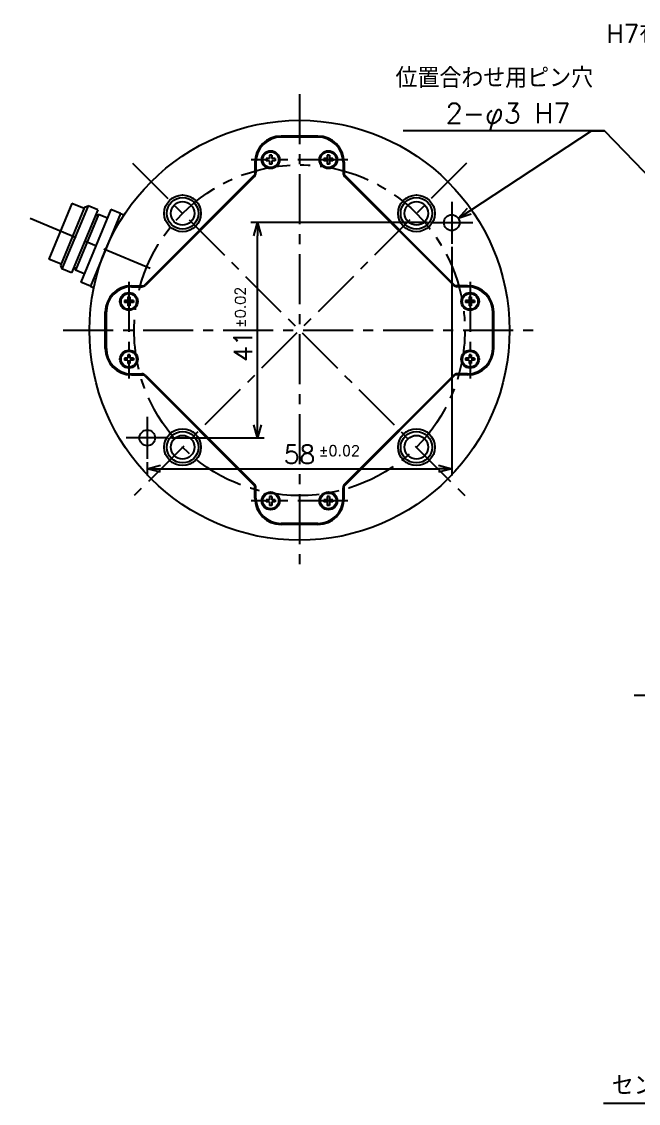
# Model space of a CAD drawing. Header units: millimetres. Extents: x -156 to 1047, y -500 to 557.
# Drawn here: x -156.3 to -38.8, y -492.7 to -286.7 of the extents above; entities that cross this region are included whole.
import ezdxf

# ---------------------------------------------------------------- set-up
doc = ezdxf.new("R2010")
doc.units = ezdxf.units.MM
doc.header["$LTSCALE"] = 0.3
doc.header["$PDMODE"] = 3
doc.header["$PDSIZE"] = -2
doc.linetypes.add('CENTER', pattern=[50.8, 31.75, -6.35, 6.35, -6.35])
doc.layers.add('Dimension', color=4, linetype='Continuous')
doc.layers.add('Model', color=3, linetype='Continuous')
doc.styles.get("Standard").update_dxf_attribs({"font": 'Romans.shx', "bigfont": 'extfont.shx'})
doc.dimstyles.get("Standard").update_dxf_attribs({"dimtxt": 3.5, "dimasz": 2.5, "dimexe": 1.25, "dimexo": 0.625, "dimgap": 1, "dimtad": 1, "dimdec": 8, "dimdsep": 46, "dimtxsty": 'Standard', "dimblk": 'OPEN30', "dimcen": 0, "dimazin": 2, "dimtfac": 0.6, "dimtdec": 8, "dimtmove": 2, "dimatfit": 3, "dimldrblk": 'OPEN30', "dimfxl": 1, "dimtolj": 1, "dimarcsym": 0})

# ---------------------------------------------------------------- blocks, each defined once
blk = doc.blocks.new('_Open30')
at = {"color": 0, "linetype": 'ByBlock', "lineweight": -2}
for p, q in [((-1, 0.268), (0, 0)), ((0, 0), (-1, -0.268)), ((0, 0), (-1, 0))]:
    blk.add_line(p, q, dxfattribs=at)
blk = doc.blocks.new('*D214')
at = {"layer": 'Defpoints', "color": 0}
for p in [(-74.4, -328.95), (-132.4, -369.95), (-74.4, -371.84)]:
    blk.add_point(p, dxfattribs=at)
at = {"layer": 'Dimension', "color": 0, "lineweight": -2}
for p, q in [((-74.4, -329.58), (-74.4, -373.09)), ((-132.4, -370.58), (-132.4, -373.09)), ((-129.9, -371.84), (-76.9, -371.84))]:
    blk.add_line(p, q, dxfattribs=at)
at = {"layer": 'Dimension', "color": 0, "lineweight": -2, "xscale": 2.5, "yscale": 2.5, "zscale": 2.5, "rotation": 180}
blk.add_blockref('_Open30', (-132.4, -371.84), dxfattribs=at)
at = {"layer": 'Dimension', "color": 0, "lineweight": -2, "xscale": 2.5, "yscale": 2.5, "zscale": 2.5}
blk.add_blockref('_Open30', (-74.4, -371.84), dxfattribs=at)
at = {"layer": 'Dimension', "color": 0, "insert": (-103.4, -369.09), "char_height": 3.5, "attachment_point": 5}
blk.add_mtext('\\A1;58', dxfattribs=at)
blk = doc.blocks.new('*D215')
at = {"layer": 'Defpoints', "color": 0}
for p in [(-111.4, -324.95), (-78.4, -324.95), (-128.4, -365.95)]:
    blk.add_point(p, dxfattribs=at)
at = {"layer": 'Dimension', "color": 0, "lineweight": -2}
for p, q in [((-79.02, -324.95), (-112.65, -324.95)), ((-111.4, -363.45), (-111.4, -327.45)), ((-127.77, -365.95), (-110.15, -365.95))]:
    blk.add_line(p, q, dxfattribs=at)
at = {"layer": 'Dimension', "color": 0, "lineweight": -2, "xscale": 2.5, "yscale": 2.5, "zscale": 2.5}
for p, rotation in [((-111.4, -324.95), 90), ((-111.4, -365.95), 270)]:
    blk.add_blockref('_Open30', p, dxfattribs=dict(at, rotation=rotation))
at = {"layer": 'Dimension', "color": 0, "insert": (-114.15, -348.46), "char_height": 3.5, "attachment_point": 5, "rotation": 90}
blk.add_mtext('\\A1;41', dxfattribs=at)
blk = doc.blocks.new('*D217')
at = {"layer": 'Defpoints', "color": 0}
for p in [(-24.4, -293.45), (-28.4, -305.45), (-24.4, -324.95)]:
    blk.add_point(p, dxfattribs=at)
at = {"layer": 'Dimension', "color": 0, "lineweight": -2}
for p, q in [((-28.4, -304.83), (-28.4, -292.2)), ((-24.4, -324.33), (-24.4, -292.2)), ((-30.9, -293.45), (-33.4, -293.45)), ((-28.4, -293.45), (-24.4, -293.45)), ((-21.9, -293.45), (-19.4, -293.45))]:
    blk.add_line(p, q, dxfattribs=at)
at = {"layer": 'Dimension', "color": 0, "lineweight": -2, "xscale": 2.5, "yscale": 2.5, "zscale": 2.5}
blk.add_blockref('_Open30', (-28.4, -293.45), dxfattribs=at)
at = {"layer": 'Dimension', "color": 0, "lineweight": -2, "xscale": 2.5, "yscale": 2.5, "zscale": 2.5, "rotation": 180}
blk.add_blockref('_Open30', (-24.4, -293.45), dxfattribs=at)
at = {"layer": 'Dimension', "color": 0, "insert": (-32.62, -288.95), "char_height": 3.5, "attachment_point": 5}
blk.add_mtext('\\A1;H7有効深さ4', dxfattribs=at)

msp = doc.modelspace()

# ---------------------------------------------------------------- linework, layer by layer
at = {"layer": 'Model', "color": 1, "linetype": 'CENTER'}
for p, q in [((-103.39571553, -300.45318435), (-103.39571553, -390.45318435)), ((-94.19571553, -312.95318435), (-112.59571553, -312.95318435)), ((-71.57591037, -313.63337919), (-135.21552068, -377.2729895)), ((-135.21552068, -313.63337919), (-71.57591037, -377.2729895)), ((-74.39571553, -320.95318435), (-74.39571553, -328.95318435)), ((-131.85120513, -333.66653463), (-156.33401274, -323.52542367)), ((-70.39571553, -324.95318435), (-78.39571553, -324.95318435)), ((-135.89571553, -336.25318435), (-135.89571553, -354.65318435)), ((-70.89571553, -336.25318435), (-70.89571553, -354.65318435)), ((-148.39571553, -345.45318435), (-58.39571553, -345.45318435)), ((-132.39571553, -361.95318435), (-132.39571553, -369.95318435)), ((-128.39571553, -365.95318435), (-136.39571553, -365.95318435)), ((-94.19571553, -377.95318435), (-112.59571553, -377.95318435))]:
    msp.add_line(p, q, dxfattribs=at)
at = {"layer": 'Model'}
for p, q in [((-99.89571553, -308.45318435), (-106.89571553, -308.45318435)), ((-99.89571553, -308.65318435), (-106.89571553, -308.65318435)), ((-109.09571553, -312.75318435), (-109.74571553, -312.75318435)), ((-109.74571553, -312.75318435), (-109.74571553, -313.15318435)), ((-109.09571553, -313.15318435), (-109.74571553, -313.15318435)), ((-108.69571553, -312.10318435), (-109.09571553, -312.10318435)), ((-109.09571553, -312.10318435), (-109.09571553, -312.75318435)), ((-109.09571553, -313.15318435), (-109.09571553, -313.80318435)), ((-108.69571553, -312.10318435), (-108.69571553, -312.75318435)), ((-108.04571553, -312.75318435), (-108.69571553, -312.75318435)), ((-108.69571553, -313.15318435), (-108.69571553, -313.80318435)), ((-108.04571553, -313.15318435), (-108.69571553, -313.15318435)), ((-108.04571553, -312.75318435), (-108.04571553, -313.15318435)), ((-98.74571553, -312.75318435), (-98.74571553, -313.15318435)), ((-98.09571553, -312.75318435), (-98.74571553, -312.75318435)), ((-98.09571553, -313.15318435), (-98.74571553, -313.15318435)), ((-98.09571553, -312.10318435), (-98.09571553, -312.75318435)), ((-97.69571553, -312.10318435), (-98.09571553, -312.10318435)), ((-98.09571553, -313.15318435), (-98.09571553, -313.80318435)), ((-97.69571553, -312.10318435), (-97.69571553, -312.75318435)), ((-97.04571553, -312.75318435), (-97.69571553, -312.75318435)), ((-97.04571553, -313.15318435), (-97.69571553, -313.15318435)), ((-97.69571553, -313.15318435), (-97.69571553, -313.80318435)), ((-97.04571553, -312.75318435), (-97.04571553, -313.15318435)), ((-111.89571553, -313.45318435), (-111.89571553, -315.76941816)), ((-111.69571553, -313.45318435), (-111.69571553, -315.43804731)), ((-108.69571553, -313.80318435), (-109.09571553, -313.80318435)), ((-97.69571553, -313.80318435), (-98.09571553, -313.80318435)), ((-95.09571553, -313.45318435), (-95.09571553, -315.43804731)), ((-94.89571553, -313.45318435), (-94.89571553, -315.76941816)), ((-111.89571553, -315.76941816), (-133.07948171, -336.95318435)), ((-111.98860875, -316.14515409), (-132.70374578, -336.86029113)), ((-94.89571553, -315.76941816), (-73.71194934, -336.95318435)), ((-94.80282231, -316.14515409), (-74.08768527, -336.86029113)), ((-146.74254674, -321.27458382), (-151.14340622, -331.89919844)), ((-144.43284791, -322.2312924), (-146.74254674, -321.27458382)), ((-144.33717706, -322.00032252), (-148.92937824, -333.08687691)), ((-143.68389557, -321.72972447), (-148.65878019, -333.74015839)), ((-141.83613651, -322.49509133), (-146.81102113, -334.50552525)), ((-141.66120932, -323.3793427), (-146.06206879, -334.00395732)), ((-139.32853015, -322.45138369), (-145.06878164, -336.30957668)), ((-144.33717706, -322.00032252), (-143.68389557, -321.72972447)), ((-141.83613651, -322.49509133), (-143.68389557, -321.72972447)), ((-137.48077109, -323.21675056), (-143.22102257, -337.07494355)), ((-137.48077109, -323.21675056), (-143.22102257, -337.07494355)), ((-142.3144908, -323.64994075), (-141.66120932, -323.3793427)), ((-139.99822616, -324.06817288), (-141.66120932, -323.3793427)), ((-137.48077109, -323.21675056), (-139.32853015, -322.45138369)), ((-137.48077109, -323.21675056), (-136.82535627, -323.48823226)), ((-148.83370739, -332.85590702), (-151.14340622, -331.89919844)), ((-148.92937824, -333.08687691), (-148.65878019, -333.74015839)), ((-146.81102113, -334.50552525), (-148.65878019, -333.74015839)), ((-146.33266684, -333.35067584), (-146.06206879, -334.00395732)), ((-144.39908563, -334.6927875), (-146.06206879, -334.00395732)), ((-143.22102257, -337.07494355), (-145.06878164, -336.30957668)), ((-143.22102257, -337.07494355), (-142.56560775, -337.34642525)), ((-135.39571553, -336.95318435), (-133.07948171, -336.95318435)), ((-135.39571553, -337.15318435), (-133.41085256, -337.15318435)), ((-71.39571553, -336.95318435), (-73.71194934, -336.95318435)), ((-71.39571553, -337.15318435), (-73.38057849, -337.15318435)), ((-136.74571553, -339.75318435), (-136.74571553, -340.15318435)), ((-136.09571553, -339.75318435), (-136.74571553, -339.75318435)), ((-136.09571553, -339.10318435), (-136.09571553, -339.75318435)), ((-135.69571553, -339.10318435), (-136.09571553, -339.10318435)), ((-135.69571553, -339.10318435), (-135.69571553, -339.75318435)), ((-135.04571553, -339.75318435), (-135.69571553, -339.75318435)), ((-135.04571553, -339.75318435), (-135.04571553, -340.15318435)), ((-71.74571553, -339.75318435), (-71.74571553, -340.15318435)), ((-71.09571553, -339.75318435), (-71.74571553, -339.75318435)), ((-71.09571553, -339.10318435), (-71.09571553, -339.75318435)), ((-70.69571553, -339.10318435), (-71.09571553, -339.10318435)), ((-70.69571553, -339.10318435), (-70.69571553, -339.75318435)), ((-70.04571553, -339.75318435), (-70.69571553, -339.75318435)), ((-70.04571553, -339.75318435), (-70.04571553, -340.15318435)), ((-140.39571553, -348.95318435), (-140.39571553, -341.95318435)), ((-140.19571553, -348.95318435), (-140.19571553, -341.95318435)), ((-136.09571553, -340.15318435), (-136.74571553, -340.15318435)), ((-136.09571553, -340.15318435), (-136.09571553, -340.80318435)), ((-135.69571553, -340.80318435), (-136.09571553, -340.80318435)), ((-135.04571553, -340.15318435), (-135.69571553, -340.15318435)), ((-135.69571553, -340.15318435), (-135.69571553, -340.80318435)), ((-71.09571553, -340.15318435), (-71.74571553, -340.15318435)), ((-71.09571553, -340.15318435), (-71.09571553, -340.80318435)), ((-70.69571553, -340.80318435), (-71.09571553, -340.80318435)), ((-70.04571553, -340.15318435), (-70.69571553, -340.15318435)), ((-70.69571553, -340.15318435), (-70.69571553, -340.80318435)), ((-66.59571553, -348.95318435), (-66.59571553, -341.95318435)), ((-66.39571553, -348.95318435), (-66.39571553, -341.95318435)), ((-135.69571553, -350.10318435), (-136.09571553, -350.10318435)), ((-136.09571553, -350.10318435), (-136.09571553, -350.75318435)), ((-135.69571553, -350.10318435), (-135.69571553, -350.75318435)), ((-71.09571553, -350.10318435), (-71.09571553, -350.75318435)), ((-70.69571553, -350.10318435), (-71.09571553, -350.10318435)), ((-70.69571553, -350.10318435), (-70.69571553, -350.75318435)), ((-136.09571553, -350.75318435), (-136.74571553, -350.75318435)), ((-136.74571553, -350.75318435), (-136.74571553, -351.15318435)), ((-136.09571553, -351.15318435), (-136.74571553, -351.15318435)), ((-136.09571553, -351.15318435), (-136.09571553, -351.80318435)), ((-135.69571553, -351.80318435), (-136.09571553, -351.80318435)), ((-135.04571553, -350.75318435), (-135.69571553, -350.75318435)), ((-135.69571553, -351.15318435), (-135.69571553, -351.80318435)), ((-135.04571553, -351.15318435), (-135.69571553, -351.15318435)), ((-135.04571553, -350.75318435), (-135.04571553, -351.15318435)), ((-71.74571553, -350.75318435), (-71.74571553, -351.15318435)), ((-71.09571553, -350.75318435), (-71.74571553, -350.75318435)), ((-71.09571553, -351.15318435), (-71.74571553, -351.15318435)), ((-71.09571553, -351.15318435), (-71.09571553, -351.80318435)), ((-70.69571553, -351.80318435), (-71.09571553, -351.80318435)), ((-70.04571553, -350.75318435), (-70.69571553, -350.75318435)), ((-70.04571553, -351.15318435), (-70.69571553, -351.15318435)), ((-70.69571553, -351.15318435), (-70.69571553, -351.80318435)), ((-70.04571553, -350.75318435), (-70.04571553, -351.15318435)), ((-135.39571553, -353.75318435), (-133.41085256, -353.75318435)), ((-135.39571553, -353.95318435), (-133.07948171, -353.95318435)), ((-133.07948171, -353.95318435), (-111.89571553, -375.13695053)), ((-132.70374578, -354.04607757), (-111.98860875, -374.7612146)), ((-73.71194934, -353.95318435), (-94.89571553, -375.13695053)), ((-74.08768527, -354.04607757), (-94.80282231, -374.7612146)), ((-71.39571553, -353.95318435), (-73.71194934, -353.95318435)), ((-71.39571553, -353.75318435), (-73.38057849, -353.75318435)), ((-111.89571553, -377.45318435), (-111.89571553, -375.13695053)), ((-111.69571553, -377.45318435), (-111.69571553, -375.46832138)), ((-95.09571553, -377.45318435), (-95.09571553, -375.46832138)), ((-94.89571553, -377.45318435), (-94.89571553, -375.13695053)), ((-109.74571553, -377.75318435), (-109.74571553, -378.15318435)), ((-109.09571553, -377.75318435), (-109.74571553, -377.75318435)), ((-109.09571553, -378.15318435), (-109.74571553, -378.15318435)), ((-109.09571553, -377.10318435), (-109.09571553, -377.75318435)), ((-108.69571553, -377.10318435), (-109.09571553, -377.10318435)), ((-109.09571553, -378.15318435), (-109.09571553, -378.80318435)), ((-108.69571553, -378.80318435), (-109.09571553, -378.80318435)), ((-108.69571553, -377.10318435), (-108.69571553, -377.75318435)), ((-108.04571553, -377.75318435), (-108.69571553, -377.75318435)), ((-108.04571553, -378.15318435), (-108.69571553, -378.15318435)), ((-108.69571553, -378.15318435), (-108.69571553, -378.80318435)), ((-108.04571553, -377.75318435), (-108.04571553, -378.15318435)), ((-98.09571553, -377.75318435), (-98.74571553, -377.75318435)), ((-98.74571553, -377.75318435), (-98.74571553, -378.15318435)), ((-98.09571553, -378.15318435), (-98.74571553, -378.15318435)), ((-97.69571553, -377.10318435), (-98.09571553, -377.10318435)), ((-98.09571553, -377.10318435), (-98.09571553, -377.75318435)), ((-98.09571553, -378.15318435), (-98.09571553, -378.80318435)), ((-97.69571553, -378.80318435), (-98.09571553, -378.80318435)), ((-97.69571553, -377.10318435), (-97.69571553, -377.75318435)), ((-97.04571553, -377.75318435), (-97.69571553, -377.75318435)), ((-97.69571553, -378.15318435), (-97.69571553, -378.80318435)), ((-97.04571553, -378.15318435), (-97.69571553, -378.15318435)), ((-97.04571553, -377.75318435), (-97.04571553, -378.15318435)), ((-99.89571553, -382.25318435), (-106.89571553, -382.25318435)), ((-99.89571553, -382.45318435), (-106.89571553, -382.45318435))]:
    msp.add_line(p, q, dxfattribs=at)
for centre, radius in [((-103.39571553, -345.45318435), 40), ((-108.89571553, -312.95318435), 1.7), ((-108.89571553, -312.95318435), 1.5), ((-97.89571553, -312.95318435), 1.7), ((-97.89571553, -312.95318435), 1.5), ((-125.66957914, -323.17932074), 3.5), ((-125.66957914, -323.17932074), 3), ((-81.12185192, -323.17932074), 3.5), ((-81.12185192, -323.17932074), 3), ((-74.39571553, -324.95318435), 1.5), ((-135.89571553, -339.95318435), 1.7), ((-135.89571553, -339.95318435), 1.5), ((-70.89571553, -339.95318435), 1.7), ((-70.89571553, -339.95318435), 1.5), ((-135.89571553, -350.95318435), 1.7), ((-135.89571553, -350.95318435), 1.5), ((-70.89571553, -350.95318435), 1.7), ((-70.89571553, -350.95318435), 1.5), ((-132.39571553, -365.95318435), 1.5), ((-125.66957914, -367.72704795), 3.5), ((-125.66957914, -367.72704795), 3), ((-81.12185192, -367.72704795), 3.5), ((-81.12185192, -367.72704795), 3), ((-108.89571553, -377.95318435), 1.7), ((-108.89571553, -377.95318435), 1.5), ((-97.89571553, -377.95318435), 1.7), ((-97.89571553, -377.95318435), 1.5)]:
    msp.add_circle(centre, radius, dxfattribs=at)
at = {"layer": 'Model', "color": 1, "linetype": 'CENTER'}
msp.add_circle((-103.39571553, -345.45318435), 31.5, dxfattribs=at)
at = {"layer": 'Model', "color": 11}
for centre in [(-125.66957914, -323.17932074), (-81.12185192, -323.17932074), (-125.66957914, -367.72704795), (-81.12185192, -367.72704795)]:
    msp.add_circle(centre, 2.25, dxfattribs=at)
at = {"layer": 'Model'}
for centre, radius, start, end in [((-106.89571553, -313.45318435), 5, 90, 180), ((-106.89571553, -313.45318435), 4.8, 90, 180), ((-99.89571553, -313.45318435), 5, 0, 90), ((-99.89571553, -313.45318435), 4.8, 0, 90), ((-112.69571553, -315.43804731), 1, 315, 0), ((-94.09571553, -315.43804731), 1, 180, 225), ((-135.39571553, -341.95318435), 5, 90, 180), ((-135.39571553, -341.95318435), 4.8, 90, 180), ((-133.41085256, -336.15318435), 1, 270, 315), ((-73.38057849, -336.15318435), 1, 225, 270), ((-71.39571553, -341.95318435), 5, 360, 90), ((-71.39571553, -341.95318435), 4.8, 360, 90), ((-135.39571553, -348.95318435), 5, 180, 270), ((-135.39571553, -348.95318435), 4.8, 180, 270), ((-71.39571553, -348.95318435), 4.8, 270, 360), ((-71.39571553, -348.95318435), 5, 270, 360), ((-133.41085256, -354.75318435), 1, 45, 90), ((-73.38057849, -354.75318435), 1, 90, 135), ((-112.69571553, -375.46832138), 1, 360, 45), ((-94.09571553, -375.46832138), 1, 135, 180), ((-106.89571553, -377.45318435), 5, 180, 270), ((-106.89571553, -377.45318435), 4.8, 180, 270), ((-99.89571553, -377.45318435), 4.8, 270, 360), ((-99.89571553, -377.45318435), 5, 270, 360)]:
    msp.add_arc(centre, radius, start, end, dxfattribs=at)

# ---------------------------------------------------------------- texts
at = {"layer": 'Dimension'}
for s, height, p in [('位置合わせ用ピン穴', 3.8, (-85.09532132, -299.27262195)), ('2-φ3 H7', 3.8, (-75.5506927, -305.9909049)), ('±0.02', 2, (-99.76044956, -369.37140041)), ('センサマウント用低頭ボルト 4-M6×1.0', 3.8, (-43.90731989, -491.20844373))]:
    msp.add_text(s, height=height, dxfattribs=at).set_placement(p)
msp.add_text('±0.02', height=2, rotation=90, dxfattribs=at).set_placement((-113.65614884, -345.04044983))
at = {"layer": 'Model', "insert": (-44.29610073, -305.71304269), "char_height": 3.5, "width": 6.9626421861, "attachment_point": 1}
msp.add_mtext('\\A1;', dxfattribs=at)

# ---------------------------------------------------------------- dimensions: what is measured, and where the dimension line sits
at = {"layer": 'Dimension'}
dim = msp.add_linear_dim(base=(-24.39571553, -293.45318435), p1=(-28.39571553, -305.45318435), p2=(-24.39571553, -324.95318435), text='H7有効深さ<>', dimstyle='Standard', dxfattribs=at)
dim.commit()
dim.dimension.update_dxf_attribs({"geometry": '*D217', "text_midpoint": (-32.62074631, -288.95318435), "dimtype": 160})
dim = msp.add_linear_dim(base=(-111.4040038976, -324.9531843467), p1=(-128.3957155277, -365.9531843467), p2=(-78.3957155277, -324.9531843467), angle=90, dimstyle='Standard', dxfattribs=at)
dim.commit()
dim.dimension.update_dxf_attribs({"geometry": '*D215', "text_midpoint": (-114.1540038976, -348.464645004), "dimtype": 160})
dim = msp.add_linear_dim(base=(-74.3957155277, -371.8363298818), p1=(-132.3957155277, -369.9531843467), p2=(-74.3957155277, -328.9531843467), dimstyle='Standard', dxfattribs=at)
dim.commit()
dim.dimension.update_dxf_attribs({"geometry": '*D214', "text_midpoint": (-103.3957155277, -369.0863298818)})

# ---------------------------------------------------------------- leaders
for points in [[(-28.39571553, -324.95318435), (-45.29610073, -307.46304269), (-83.64060391, -307.46304269)], [(60.33042086, -435.95318435), (50.96968389, -415.02730553), (-39.62791351, -415.02730553)], [(60.33042086, -473.45318435), (48.75446055, -492.71900521), (-45.4611239, -492.71900521)]]:
    msp.add_leader(points, dimstyle='Standard', override={"dimgap": 1, "dimtad": 0}, dxfattribs=at)
at = {"layer": 'Dimension', "annotation_type": 0, "has_hookline": 1, "hookline_direction": 0}
msp.add_leader([(-73.14238214, -324.12907548), (-47.79610073, -307.46304269), (-45.29610073, -307.46304269)], dimstyle='Standard', override={"dimgap": 1, "dimtad": 0}, dxfattribs=at)

doc.saveas('drawing.dxf')
